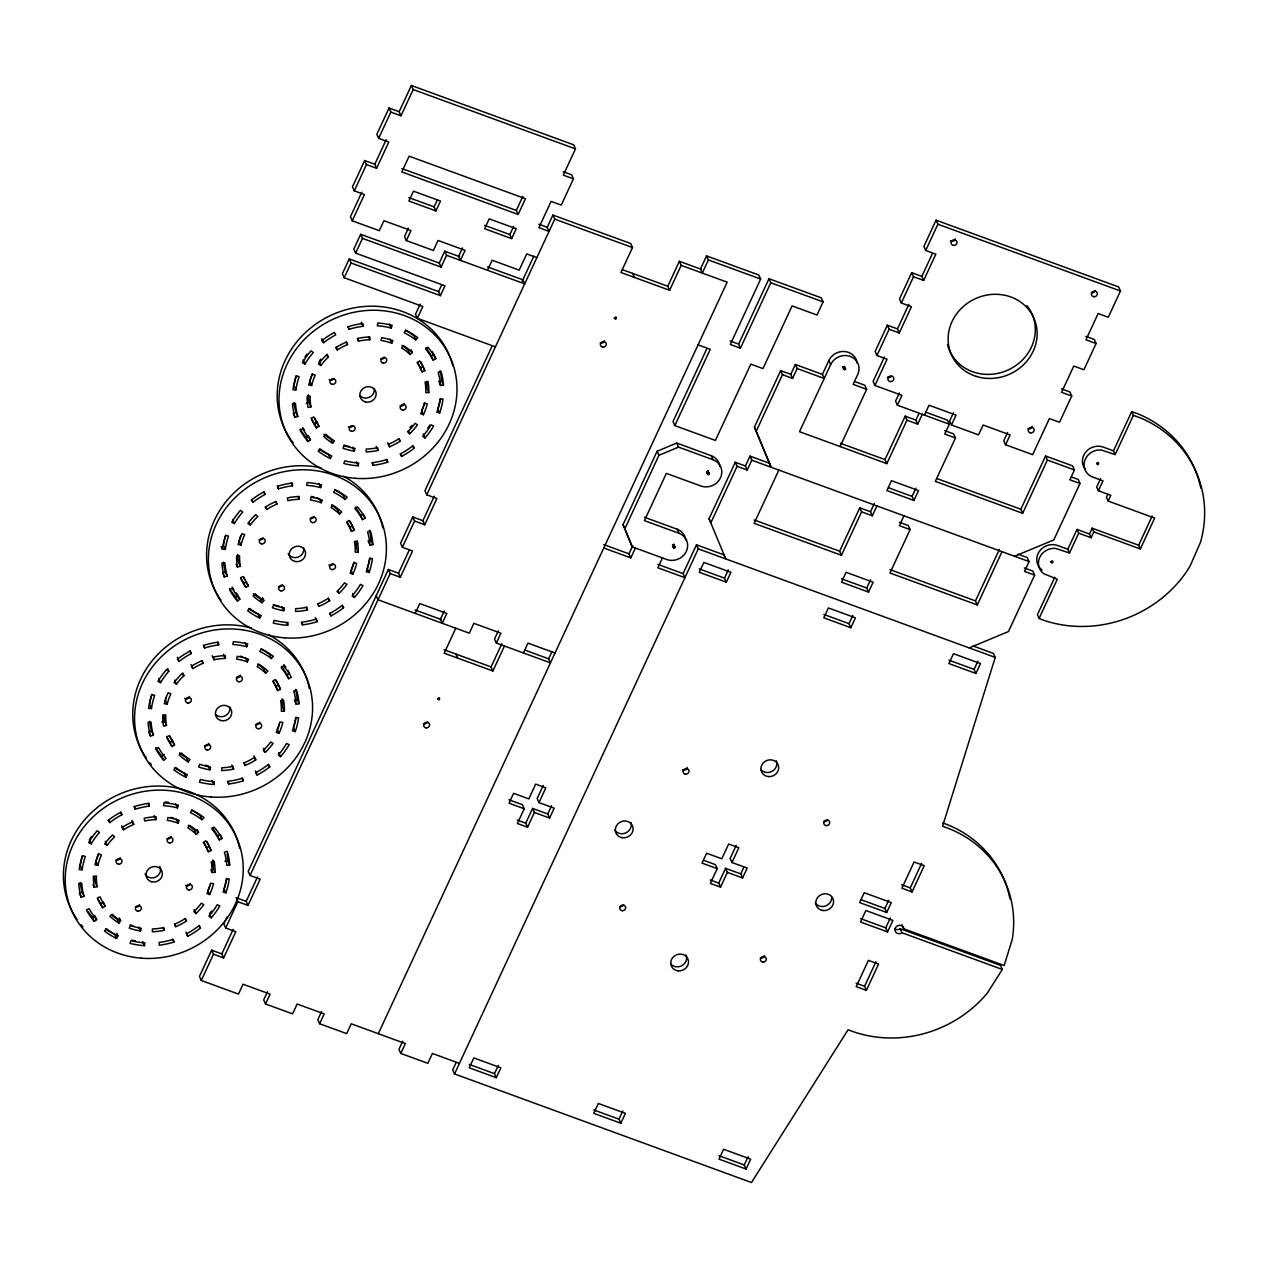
<?xml version="1.0" encoding="UTF-8"?>
<svg xmlns="http://www.w3.org/2000/svg" width="1268" height="1268" viewBox="0 0 1268 1268"><rect width="100%" height="100%" fill="white"/><g stroke="black" fill="none" stroke-linecap="round" stroke-linejoin="round"><path stroke-width="1.5" d="M155.996 819.604L156.091 816.798A61.625 56.648 -24.2 0 0 144.187 818.256L144.679 820.998A58.629 53.89 -24.2 0 1 155.996 819.604L154.173 815.546M225.339 658.393L225.435 655.588A61.625 56.648 -24.2 0 0 213.531 657.062L214.023 659.788A58.629 53.89 -24.2 0 1 225.339 658.393L223.517 654.336M299.185 499.259L299.264 496.47A61.625 56.648 -24.2 0 0 287.376 497.928L287.868 500.67A58.629 53.89 -24.2 0 1 299.185 499.259L297.964 496.565M369.781 339.745L369.86 336.939A61.625 56.648 -24.2 0 0 357.972 338.397L358.464 341.14A58.629 53.89 -24.2 0 1 369.781 339.745L368.56 337.034M675.083 546.873C668.648 541.832 677.381 554.385 673.863 544.178M709.208 473.36C702.773 468.32 711.506 480.873 707.988 470.666M144.504 945.659L144.885 942.869A73.655 67.695 -24.2 0 1 131 940.666L130.049 943.376A76.666 70.469 -24.2 0 0 144.504 945.659L142.682 941.601M213.848 784.464L214.229 781.659A73.655 67.695 -24.2 0 1 200.344 779.471L199.409 782.182A76.666 70.469 -24.2 0 0 213.848 784.464L212.025 780.406M287.693 625.33L288.074 622.525A73.655 67.695 -24.2 0 1 274.189 620.337L273.238 623.048A76.666 70.469 -24.2 0 0 287.693 625.33L286.473 622.62M358.289 465.8L358.67 463.01A73.655 67.695 -24.2 0 1 344.785 460.807L343.834 463.517A76.666 70.469 -24.2 0 0 358.289 465.8L356.451 461.742M140.542 931.013L141.208 928.255A58.629 53.89 -24.2 0 1 130.461 925.466L129.241 928.097A61.625 56.648 -24.2 0 0 140.542 931.013L138.703 926.956M209.886 769.819L210.551 767.045A58.629 53.89 -24.2 0 1 199.805 764.271L198.585 766.902A61.625 56.648 -24.2 0 0 209.886 769.819L208.063 765.761A61.625 56.648 -24.2 0 1 205.162 765.222M283.715 610.685L284.381 607.927A58.629 53.89 -24.2 0 1 273.634 605.137L272.414 607.768A61.625 56.648 -24.2 0 0 283.715 610.685L281.892 606.627M354.311 451.154L354.977 448.396A58.629 53.89 -24.2 0 1 344.23 445.607L343.01 448.238A61.625 56.648 -24.2 0 0 354.311 451.154L352.488 447.097M973 645.935L993.415 653.4L995.237 657.442L942.552 826.276A116.545 107.13 -24.2 0 1 1012.26 939.35L1004.161 965.503L903.799 928.81A4.517 4.153 -24.2 0 0 898.172 925.529A4.517 4.153 -24.2 0 0 895.366 931.552A4.517 4.153 -24.2 0 0 901.976 932.757L1002.322 969.449L987.328 993.082A116.545 107.13 -24.2 0 1 848.086 1029.743L751.48 1182.521L454.53 1073.933L452.708 1069.891L456.036 1062.727M177.441 807.89L178.392 805.18A76.666 70.469 -24.2 0 0 163.937 802.898L163.556 805.687A73.655 67.695 -24.2 0 1 177.441 807.89L175.618 803.833M246.784 646.696L247.736 643.986A76.666 70.469 -24.2 0 0 233.296 641.687L232.9 644.493A73.655 67.695 -24.2 0 1 246.784 646.696L244.962 642.622M320.63 487.562L321.581 484.851A76.666 70.469 -24.2 0 0 307.125 482.553L306.745 485.359A73.655 67.695 -24.2 0 1 320.63 487.562L318.807 483.504M391.226 328.032L392.177 325.321A76.666 70.469 -24.2 0 0 377.721 323.023L377.341 325.828A73.655 67.695 -24.2 0 1 391.226 328.032L389.403 323.974M399.166 111.727L411.355 85.479L413.178 89.537L400.989 115.784L399.166 111.727L389.038 108.018L376.85 134.281L378.656 138.323L388.8 142.032L376.612 168.295L374.805 164.238L364.661 160.529L352.472 186.792L354.295 190.834L364.423 194.543L352.25 220.806L379.291 230.697L383.935 220.68L410.99 230.57L406.346 240.587L433.387 250.478L438.031 240.46L465.087 250.351L460.442 260.368L458.62 256.31L462.487 247.973M354.295 190.834L366.468 164.586L364.661 160.529M378.656 138.323L390.845 112.075L389.038 108.018M361.792 192.245L350.428 216.749L352.25 220.806M374.805 164.238L386.169 139.734M439.267 263.062L444.751 251.238L446.574 255.296L441.09 267.104L439.267 263.062L360.667 234.311L353.804 249.083L355.626 253.124L444.973 285.807L440.408 295.65L438.585 291.592L349.239 258.926L342.376 273.698L344.199 277.74L422.815 306.491L417.331 318.3L495.408 346.861M344.199 277.74L351.062 262.983L349.239 258.926M355.626 253.124L362.474 238.368L360.667 234.311M408.391 228.192L404.524 236.53L406.346 240.587M435.938 210.9L408.882 201.01L413.463 191.167L440.503 201.057L435.938 210.9L434.116 206.858L437.159 200.296M391.764 343.216L392.985 340.601A61.625 56.648 -24.2 0 0 381.684 337.668L381.018 340.442A58.629 53.89 -24.2 0 1 391.764 343.216L389.942 339.158M247.339 661.88L248.56 659.249A61.625 56.648 -24.2 0 0 237.259 656.333L236.593 659.106A58.629 53.89 -24.2 0 1 247.339 661.88L245.517 657.823M321.169 502.746L322.389 500.131A61.625 56.648 -24.2 0 0 311.088 497.199L310.422 499.972A58.629 53.89 -24.2 0 1 321.169 502.746L319.346 498.689A58.629 53.89 -24.2 0 0 316.731 497.801M177.995 823.09L179.216 820.459A61.625 56.648 -24.2 0 0 167.915 817.543L167.249 820.301A58.629 53.89 -24.2 0 1 177.995 823.09L176.173 819.017M420.199 304.13L415.508 314.258L417.331 318.3M438.585 291.592L441.629 285.031M487.483 270.258L492.142 260.241L519.183 270.132L526.727 253.885L536.871 257.594M518.136 214.466L401.813 171.941L409.136 156.186L525.443 198.711L518.136 214.466L516.314 210.425L522.812 196.413M511.67 238.606L484.63 228.716L489.194 218.857L516.25 228.747L511.67 238.606L509.863 234.548L513.667 226.338M411.355 85.479L573.659 144.821L575.482 148.879L563.293 175.127L573.437 178.836L561.249 205.099L551.104 201.39L538.916 227.638L549.06 231.347L547.237 227.289L538.789 224.198M227.083 916.923L223.834 923.912L225.656 927.97L235.8 931.679L223.612 957.926L221.789 953.885L211.645 950.176L199.456 976.423L201.279 980.481L238.479 994.08L243.044 984.237L270.1 994.128L265.519 1003.971L292.575 1013.861L297.14 1004.018L324.196 1013.909L319.615 1023.751L346.671 1033.642L351.236 1023.799L405.348 1043.58L400.767 1053.423L427.823 1063.313L432.388 1053.47L459.444 1063.361M492.253 345.736L424.939 490.732L426.761 494.789L436.905 498.498L424.717 524.746L422.894 520.688L412.75 516.979L400.561 543.243L402.384 547.285L412.528 550.994L400.339 577.257L398.517 573.199L388.373 569.49L248.211 871.417L250.034 875.459L260.178 879.168L247.989 905.431L237.845 901.722L236.625 899.012M522.162 281.306L533.796 256.231M547.094 227.59L552.911 215.069L630.687 243.504L632.494 247.561L620.924 272.493L669.615 290.293L681.185 265.361L679.363 261.303L667.792 286.251L669.615 290.293M201.279 980.481L213.468 954.218L211.645 950.176M225.656 927.97L237.845 901.722M250.034 875.459L390.195 573.548L388.373 569.49M402.384 547.285L414.573 521.037L412.75 516.979M426.761 494.789L554.734 219.126L552.911 215.069M221.789 953.885L233.169 929.381M247.989 905.431L246.166 901.374L257.547 876.87M398.517 573.199L409.089 550.455M422.894 520.688L434.274 496.184M415.207 613.395L419.771 603.552L446.827 613.443L442.247 623.285L440.424 619.244L444.244 611.033M267.516 991.719L263.696 999.913L265.519 1003.971M455.783 628.231L444.196 653.178L492.887 670.978L504.458 646.03M321.612 1011.499L317.808 1019.694L319.615 1023.751M498.34 630.814L494.536 639.024L496.343 643.066L550.455 662.847L548.632 658.805L524.714 650.056M496.343 643.066L500.923 633.223L473.867 623.333L469.303 633.176L378.007 599.796L376.184 595.754M492.887 670.978L491.065 666.92L501.811 643.764M706.561 255.898L700.475 269.022L702.282 273.08L708.384 259.94L706.561 255.898L758.835 275.013L760.657 279.055L730.305 344.452L740.449 348.161L770.801 282.764L768.979 278.722L738.626 344.103L740.449 348.161M523.399 652.957L527.964 643.114L555.019 653.004M548.695 658.647L552.024 651.483M378.292 1033.689L727.166 282.178L681.185 265.361M644.429 517.249L677.096 529.2L678.919 533.242A15.026 13.821 -24.2 0 1 686.353 551.311A15.026 13.821 -24.2 0 1 666.73 559.489L632.241 546.888L623.032 524.683L657.109 451.249L676.732 443.071L711.221 455.688A15.026 13.821 -24.2 0 1 719.891 466.529M706.783 348.795L673.007 421.547L674.83 425.604L715.406 440.44L750.814 364.138L762.987 368.592L792.088 305.905L816.972 315.003L823.075 301.879L821.252 297.837L768.979 278.722M632.241 546.888L624.855 528.74L658.932 455.307L678.554 447.129L713.044 459.729A15.026 13.821 -24.2 0 1 720.478 477.798A15.026 13.821 -24.2 0 1 700.855 485.993L666.366 473.376L644.429 520.625L678.919 533.242M674.83 425.604L710.254 349.302L698.082 344.848M402.764 1041.171L398.944 1049.365L400.767 1053.423M635.395 548.045L630.814 557.888L628.991 553.831L632.811 545.62M508.896 799.759L522.4 804.704L524.223 808.746L517.376 823.503L527.551 827.227L534.399 812.471L532.576 808.413L525.729 823.17L527.551 827.227M543.243 785.431L537.156 798.555L538.979 802.596L554.179 808.16L549.599 818.034L534.399 812.471M538.979 802.596L545.826 787.84L535.667 784.131L528.804 798.888L513.603 793.324L509.023 803.199L524.223 808.746M662.435 557.936L657.87 567.779L684.91 577.669L683.103 573.611L657.854 564.387M549.599 818.034L547.776 813.977L551.596 805.751M683.151 573.485L696.465 544.812L724.313 554.988M723.933 554.861L725.756 558.903L709.066 518.707L735.266 462.281L745.41 465.99L747.232 470.032L751.813 460.189L749.99 456.131L745.41 465.99M754.444 427.078L771.118 467.274L754.444 427.078L780.644 370.636L790.788 374.345L792.595 378.403L797.176 368.56L795.353 364.502L790.788 374.345M454.53 1073.933L698.288 548.87L696.465 544.812M735.266 462.281L737.088 466.323L710.888 522.765L709.066 518.707M756.267 431.12L782.467 374.694L780.644 370.636M496.295 1077.689L469.239 1067.799L473.82 1057.924L500.876 1067.83L496.295 1077.689L494.472 1073.647L498.292 1065.421M726.326 582.186L699.286 572.296L703.867 562.421L730.907 572.312L726.326 582.186L724.504 578.129L728.323 569.903M822.266 374.678L828.828 360.54A15.026 13.821 -24.2 0 1 844.742 351.537A15.026 13.821 -24.2 0 1 857.12 363.203M778.853 470.079L754.127 523.335L841.461 555.273L861.606 511.86L859.783 507.802L839.638 551.215L841.461 555.273M840.082 446.542L866.646 389.308L853.126 384.363L857.707 374.504A15.026 13.821 -24.2 0 0 850.273 356.419A15.026 13.821 -24.2 0 0 830.651 364.613L799.506 431.706L886.823 463.628L906.969 420.215L905.162 416.173L885.001 459.587L886.823 463.628M1007.569 432.499L1003.765 440.709L1005.587 444.767L1032.643 454.657L1049.397 418.551L1059.541 422.26L1071.729 396.012L1061.585 392.303L1073.774 366.04L1083.918 369.749L1096.107 343.501L1085.963 339.792L1098.151 313.545L1108.295 317.254L1120.484 290.99L1118.661 286.948L936.069 220.172L923.881 246.436L925.703 250.478L935.847 254.186L923.659 280.45L921.836 276.392L911.692 272.683L899.503 298.947L901.326 302.989L911.47 306.697L899.281 332.961L897.459 328.903L887.331 325.194L875.142 351.442L876.949 355.5L887.093 359.209L874.904 385.456L901.96 395.347L897.395 405.205L949.32 424.194L944.755 434.036L955.486 437.951L935.324 481.364L1022.658 513.302L1047.384 460.046L1045.561 455.989L1020.835 509.245L1022.658 513.302M876.949 355.5L889.137 329.252L887.331 325.194M901.326 302.989L913.515 276.741L911.692 272.683M925.703 250.478L937.892 224.23L936.069 220.172M884.462 356.91L873.097 381.414L874.904 385.456M897.459 328.903L908.839 304.399M921.836 276.392L932.408 253.648M899.377 392.937L895.573 401.148L897.395 405.205M876.917 505.932L872.336 515.775L870.514 511.733L874.334 503.523M922.28 414.303L917.699 424.146L915.892 420.088L918.935 413.526M924.435 415.096L929.016 405.237L956.056 415.127L951.491 424.986L978.531 434.876L983.112 425.034L1010.152 434.924L1005.587 444.767M703.581 860.29L715.39 864.617L717.212 868.659L710.365 883.416L720.541 887.14L727.388 872.384L725.565 868.326L718.718 883.083L720.541 887.14M736.232 845.344L730.146 858.452L731.969 862.509L747.185 868.073L742.588 877.947L727.388 872.384M731.969 862.509L738.816 847.753L728.656 844.044L721.793 858.785L706.609 853.237L702.028 863.112L717.212 868.659M620.813 1123.226L593.757 1113.336L598.337 1103.461L625.393 1113.352L620.813 1123.226L618.99 1119.168L622.81 1110.942M850.844 627.708L823.804 617.817L828.384 607.943L855.425 617.833L850.844 627.708L849.021 623.666L852.841 615.44M868.564 592.077L841.508 582.186L846.089 572.312L873.145 582.202L868.564 592.077L866.741 588.035L870.561 579.809M913.927 500.448L886.871 490.558L891.452 480.683L918.507 490.573L913.927 500.448L912.104 496.39L915.924 488.164M903.957 515.822L899.392 525.665L910.123 529.596L889.962 573.009L977.295 604.931L1002.005 551.675M953.473 412.718L949.669 420.928L951.491 424.986M742.588 877.947L740.781 873.89L743.825 867.312M977.295 604.931L975.472 600.889L999.374 549.409M975.932 673.451L948.892 663.56L953.473 653.686L980.513 663.576L975.932 673.451L974.109 669.393L977.929 661.167M746.075 1169.033L719.019 1159.142L723.6 1149.268L750.656 1159.158L746.075 1169.033L744.253 1164.975L748.072 1156.749M1018.22 554.227L1027.238 557.524L1029.061 561.566L1024.496 571.408L1034.64 575.133L1008.44 631.559L969.196 647.916M1045.561 455.989L1072.601 465.879L1074.424 469.937L1069.859 479.779L1080.003 483.488L1053.803 539.93L1014.558 556.287M886.697 912.485L859.656 902.594L864.237 892.72L891.293 902.61L886.697 912.485L884.89 908.443L888.71 900.217M887.552 931.885L860.528 922.01L865.87 910.519L892.878 920.41L887.552 931.885L885.73 927.843L890.295 918M866.377 990.34L856.217 986.615L868.406 960.367L878.565 964.092L866.377 990.34L864.57 986.282L875.934 961.778M912.057 891.943L901.897 888.218L914.085 861.971L924.245 865.679L912.057 891.943L910.25 887.885L921.614 863.381M1054.802 577.257L1037.414 614.711L1039.094 618.451L1043.342 620.147A118.938 109.317 -24.2 0 0 1186.262 572.122L1190.161 565.893L1200.527 542.213A118.954 109.333 -24.2 0 0 1139.583 417.584L1133.37 415.381L1131.69 411.64L1113.494 450.822L1115.174 454.578L1133.37 415.381M1077.007 529.438L1078.688 533.178L1069.495 552.975L1067.814 549.218L1077.007 529.438L1089.45 533.986L1091.13 537.727L1093.809 531.942L1092.128 528.201L1089.45 533.986M1100.529 478.733L1096.693 487.007L1098.373 490.748L1110.816 495.297L1108.137 501.066L1154.657 518.089L1140.328 548.965L1093.809 531.942M1039.094 618.451L1057.306 579.222L1043.833 573.77A15.026 13.821 -24.2 0 1 1039.697 557.429A15.026 13.821 -24.2 0 1 1055.61 548.41L1069.495 552.975M1098.373 490.748L1102.986 480.826L1092.81 477.101A15.026 13.821 -24.2 0 1 1084.695 460.775A15.026 13.821 -24.2 0 1 1101.29 450.013L1115.174 454.578M1107.804 494.441L1106.457 497.325L1108.137 501.066M1140.328 548.965L1138.648 545.224L1152.184 516.06M330.314 458.572L331.788 456.052A73.655 67.695 -24.2 0 1 320.186 448.935L318.236 451.154A76.666 70.469 -24.2 0 0 330.314 458.572L328.491 454.515A76.666 70.469 -24.2 0 1 319.267 449.173M259.718 618.102L261.192 615.582A73.655 67.695 -24.2 0 1 249.59 608.466L247.64 610.685A76.666 70.469 -24.2 0 0 259.718 618.102L257.895 614.029A76.666 70.469 -24.2 0 1 248.671 608.703M185.873 777.236L187.363 774.716A73.655 67.695 -24.2 0 1 175.761 767.6L173.811 769.819A76.666 70.469 -24.2 0 0 185.873 777.236L184.05 773.163A76.666 70.469 -24.2 0 1 174.841 767.822M118.003 935.911A73.655 67.695 -24.2 0 1 106.417 928.794L104.467 931.029A76.666 70.469 -24.2 0 0 116.529 938.431L118.003 935.911L116.799 933.2M845.582 369.162L844.853 367.387L843.553 368.972L845.582 369.162L844.377 366.452M332.676 443.245L334.403 440.868A58.629 53.89 -24.2 0 1 325.86 434.338L323.705 436.382A61.625 56.648 -24.2 0 0 332.676 443.245L330.853 439.188A61.625 56.648 -24.2 0 1 323.974 434.195M263.807 600.398A58.629 53.89 -24.2 0 1 255.264 593.868L253.109 595.912A61.625 56.648 -24.2 0 0 262.08 602.775L263.807 600.398L262.587 597.688M188.25 761.909L189.962 759.532A58.629 53.89 -24.2 0 1 181.435 753.002L179.263 755.046A61.625 56.648 -24.2 0 0 188.25 761.909L186.428 757.852A61.625 56.648 -24.2 0 1 179.533 752.859M120.618 920.726A58.629 53.89 -24.2 0 1 112.075 914.196L109.92 916.241A61.625 56.648 -24.2 0 0 118.907 923.104L120.618 920.726L119.414 918.016M415.809 339.903L417.758 337.668A76.666 70.469 -24.2 0 0 405.697 330.266L404.207 332.787A73.655 67.695 -24.2 0 1 415.809 339.903L413.986 335.83A73.655 67.695 -24.2 0 0 405.443 330.282M345.213 499.434L347.163 497.199A76.666 70.469 -24.2 0 0 335.101 489.797L333.611 492.301A73.655 67.695 -24.2 0 1 345.213 499.434L343.39 495.36A73.655 67.695 -24.2 0 0 334.847 489.813M271.384 658.552L273.333 656.333A76.666 70.469 -24.2 0 0 261.256 648.931L259.781 651.435A73.655 67.695 -24.2 0 1 271.384 658.552L269.561 654.494A73.655 67.695 -24.2 0 0 261.002 648.947M202.04 819.762L203.989 817.543A76.666 70.469 -24.2 0 0 191.912 810.125L190.438 812.645A73.655 67.695 -24.2 0 1 202.04 819.762L200.217 815.704A73.655 67.695 -24.2 0 0 191.658 810.141M412.306 352.456A61.625 56.648 -24.2 0 0 403.319 345.593L401.607 347.971A58.629 53.89 -24.2 0 1 410.15 354.501L412.306 352.456L411.086 349.746M339.555 514.031L341.71 511.987A61.625 56.648 -24.2 0 0 332.723 505.108L331.011 507.501A58.629 53.89 -24.2 0 1 339.555 514.031L337.716 509.974A58.629 53.89 -24.2 0 0 331.455 504.902M265.709 673.165L267.881 671.121A61.625 56.648 -24.2 0 0 258.894 664.242L257.166 666.635A58.629 53.89 -24.2 0 1 265.709 673.165L263.887 669.092A58.629 53.89 -24.2 0 0 257.61 664.036M198.521 832.315A61.625 56.648 -24.2 0 0 189.55 825.452L187.822 827.83A58.629 53.89 -24.2 0 1 196.366 834.36L198.521 832.315L197.317 829.605M309.202 437.016L310.422 439.727L308.076 441.565L306.254 437.508L308.599 435.653M238.606 596.546L239.826 599.257L237.481 601.095L235.658 597.038L238.004 595.183A73.655 67.695 -24.2 0 1 235.896 592.6M163.651 760.229A76.666 70.469 -24.2 0 1 155.79 748.833L158.452 747.423A73.655 67.695 -24.2 0 0 165.997 758.375L163.651 760.229L161.813 756.172L164.174 754.317M94.292 921.424L92.469 917.366L94.831 915.528L96.653 919.585L94.292 921.424A76.666 70.469 -24.2 0 1 86.446 910.028L89.093 908.633A73.655 67.695 -24.2 0 0 96.653 919.585M317.111 422.212L318.934 426.27L316.414 427.902L314.591 423.845L317.111 422.212A58.629 53.89 -24.2 0 1 314.337 417.695M247.117 583.09L248.338 585.8L245.818 587.433L243.995 583.375L246.515 581.743M172.686 740.861L174.508 744.934L171.988 746.567L170.166 742.493L172.686 740.861A58.629 53.89 -24.2 0 1 169.912 736.359M102.645 907.761L100.822 903.704L103.326 902.071L105.165 906.129L102.645 907.761A61.625 56.648 -24.2 0 1 97.351 897.998L100.124 896.841A58.629 53.89 -24.2 0 0 105.165 906.129M425.858 347.638A73.655 67.695 -24.2 0 1 431.294 356.007L433.957 354.596A76.666 70.469 -24.2 0 0 432.229 351.601M435.78 358.67A76.666 70.469 -24.2 0 0 427.918 347.258L425.572 349.112A73.655 67.695 -24.2 0 1 433.117 360.064L435.78 358.67L433.957 354.596M355.262 507.168A73.655 67.695 -24.2 0 1 360.698 515.537L363.361 514.126L365.184 518.2L362.521 519.595A73.655 67.695 -24.2 0 0 354.977 508.642L357.322 506.788A76.666 70.469 -24.2 0 1 365.184 518.2M281.433 666.302A73.655 67.695 -24.2 0 1 286.869 674.671L289.532 673.26A76.666 70.469 -24.2 0 0 287.804 670.265M288.692 678.729L291.355 677.334A76.666 70.469 -24.2 0 0 283.493 665.922L281.147 667.776A73.655 67.695 -24.2 0 1 288.692 678.729L286.869 674.671M212.073 827.497A73.655 67.695 -24.2 0 1 217.525 835.866L220.188 834.471L222.011 838.528L219.348 839.923A73.655 67.695 -24.2 0 0 211.804 828.971L214.149 827.132A76.666 70.469 -24.2 0 1 222.011 838.528M418.012 363.013A58.629 53.89 -24.2 0 1 420.279 367.799L423.052 366.642L424.875 370.7L422.101 371.857A58.629 53.89 -24.2 0 0 417.061 362.569L419.581 360.936A61.625 56.648 -24.2 0 1 424.875 370.7M347.416 522.543A58.629 53.89 -24.2 0 1 349.683 527.314L352.456 526.157L354.279 530.23L351.505 531.387A58.629 53.89 -24.2 0 0 346.465 522.099L348.985 520.466A61.625 56.648 -24.2 0 1 354.279 530.23M273.571 681.677A58.629 53.89 -24.2 0 1 275.853 686.448L278.627 685.291L280.45 689.364L277.676 690.521A58.629 53.89 -24.2 0 0 272.636 681.233L275.156 679.585A61.625 56.648 -24.2 0 1 280.45 689.364M204.227 842.871A58.629 53.89 -24.2 0 1 206.494 847.658L209.268 846.501L211.106 850.559L208.332 851.716A58.629 53.89 -24.2 0 0 203.292 842.428L205.812 840.795A61.625 56.648 -24.2 0 1 211.106 850.559M293.146 413.336L295.999 412.433L297.822 416.49L294.969 417.394L293.748 414.684M227.226 576.021L225.403 571.963L222.55 572.851L224.373 576.924L227.226 576.021A73.655 67.695 -24.2 0 1 224.88 562.897L221.916 563.261A76.666 70.469 -24.2 0 0 224.373 576.924M153.396 735.155L151.574 731.081L148.705 731.985L150.527 736.058L153.396 735.155A73.655 67.695 -24.2 0 1 151.05 722.031L148.087 722.395A76.666 70.469 -24.2 0 0 150.527 736.058M84.053 896.349L82.23 892.292L79.361 893.195L81.184 897.253L84.053 896.349A73.655 67.695 -24.2 0 1 81.707 883.225L78.743 883.59A76.666 70.469 -24.2 0 0 81.184 897.253M306.19 403.398L309.107 402.764L310.945 406.822L308.013 407.456A61.625 56.648 -24.2 0 1 307.205 396.282L310.169 396.187A58.629 53.89 -24.2 0 0 310.945 406.822M237.417 566.986L240.349 566.352A58.629 53.89 -24.2 0 1 239.573 555.717L236.609 555.812A61.625 56.648 -24.2 0 0 237.417 566.986L236.197 564.276M161.765 722.063L164.681 721.429L166.504 725.486L163.588 726.12A61.625 56.648 -24.2 0 1 162.78 714.946L165.743 714.851A58.629 53.89 -24.2 0 0 166.504 725.486M94.244 887.315L97.16 886.681A58.629 53.89 -24.2 0 1 96.4 876.045L93.436 876.14A61.625 56.648 -24.2 0 0 94.244 887.315L93.024 884.62M438.696 381.399L441.66 381.034L443.483 385.107L440.519 385.472L439.299 382.762M372.887 544.638L371.064 540.564L368.1 540.929L369.923 545.002L372.887 544.638A76.666 70.469 -24.2 0 0 370.446 530.975L367.577 531.878A73.655 67.695 -24.2 0 1 369.923 545.002M294.271 700.063L297.219 699.698L299.058 703.756L296.094 704.12L294.873 701.426M224.927 861.273L227.875 860.909L229.698 864.966L226.75 865.331A73.655 67.695 -24.2 0 0 224.388 852.207L227.257 851.303A76.666 70.469 -24.2 0 1 229.698 864.966M428.79 392.557L425.826 392.636A58.629 53.89 -24.2 0 0 425.065 382.017L427.982 381.367A61.625 56.648 -24.2 0 1 428.79 392.557L426.967 388.483A61.625 56.648 -24.2 0 0 426.856 382.873M358.194 552.087L355.23 552.166A58.629 53.89 -24.2 0 0 354.469 541.547L357.386 540.897A61.625 56.648 -24.2 0 1 358.194 552.087L356.371 548.014A61.625 56.648 -24.2 0 0 356.26 542.403M284.365 711.221L281.401 711.3A58.629 53.89 -24.2 0 0 280.624 700.665L283.557 700.031A61.625 56.648 -24.2 0 1 284.365 711.221L282.542 707.148A61.625 56.648 -24.2 0 0 282.146 698.731M212.057 872.511L215.021 872.416A61.625 56.648 -24.2 0 0 214.213 861.241L211.281 861.875A58.629 53.89 -24.2 0 1 212.057 872.511L210.837 869.8M295.919 389.894L292.971 389.72A76.666 70.469 -24.2 0 1 296.316 375.883L299.121 376.612A73.655 67.695 -24.2 0 0 295.919 389.894L294.097 385.837A73.655 67.695 -24.2 0 1 296.236 375.819M222.376 549.25L225.324 549.424A73.655 67.695 -24.2 0 1 228.525 536.126L225.72 535.413A76.666 70.469 -24.2 0 0 222.376 549.25L221.155 546.54M151.478 708.558L148.546 708.368A76.666 70.469 -24.2 0 1 151.875 694.531L154.696 695.26A73.655 67.695 -24.2 0 0 151.478 708.558L149.656 704.501A73.655 67.695 -24.2 0 1 151.811 694.484M82.135 869.769L79.202 869.579A76.666 70.469 -24.2 0 1 82.531 855.741L85.352 856.471A73.655 67.695 -24.2 0 0 82.135 869.769L80.312 865.695A73.655 67.695 -24.2 0 1 82.468 855.678M311.627 385.488L308.742 385.028A61.625 56.648 -24.2 0 1 312.546 374.139L315.257 375.122A58.629 53.89 -24.2 0 0 311.627 385.488L309.804 381.43A58.629 53.89 -24.2 0 1 312.324 373.6M241.031 545.018L238.146 544.558A61.625 56.648 -24.2 0 1 241.95 533.669L244.661 534.652A58.629 53.89 -24.2 0 0 241.031 545.018L239.208 540.961A58.629 53.89 -24.2 0 1 240.762 535.714M167.202 704.152L164.317 703.692A61.625 56.648 -24.2 0 1 168.121 692.803L170.831 693.786A58.629 53.89 -24.2 0 0 167.202 704.152L165.379 700.079A58.629 53.89 -24.2 0 1 166.076 697.448M97.858 865.347L94.957 864.887A61.625 56.648 -24.2 0 1 98.777 853.998L101.472 854.997A58.629 53.89 -24.2 0 0 97.858 865.347L96.035 861.289A58.629 53.89 -24.2 0 1 98.555 853.459M439.695 412.956L436.874 412.227A73.655 67.695 -24.2 0 0 440.091 398.929L443.023 399.119A76.666 70.469 -24.2 0 1 439.695 412.956L437.872 408.898A76.666 70.469 -24.2 0 0 440.63 398.548M369.099 572.486L366.278 571.757A73.655 67.695 -24.2 0 0 369.495 558.459L372.427 558.649A76.666 70.469 -24.2 0 1 369.099 572.486L367.276 568.429A76.666 70.469 -24.2 0 0 370.034 558.079M295.254 731.62L292.448 730.891A73.655 67.695 -24.2 0 0 295.65 717.593L298.598 717.783A76.666 70.469 -24.2 0 1 295.254 731.62L293.431 727.547A76.666 70.469 -24.2 0 0 296.205 717.212M225.91 892.815L223.105 892.086A73.655 67.695 -24.2 0 0 226.306 878.803L229.254 878.978A76.666 70.469 -24.2 0 1 225.91 892.815L224.087 888.757A76.666 70.469 -24.2 0 0 226.861 878.423M1131.69 411.64L1137.903 413.828A118.954 109.333 -24.2 0 1 1200.796 488.069M937.892 224.23L1120.484 290.99M413.178 89.537L575.482 148.879M1085.836 336.353L1094.284 339.444L1096.107 343.501M913.515 276.741L923.659 280.45M563.166 171.703L571.614 174.794L573.437 178.836M390.845 112.075L400.989 115.784M1061.459 388.864L1069.907 391.955L1071.729 396.012M708.384 259.94L760.657 279.055M770.801 282.764L823.075 301.879M889.137 329.252L899.281 332.961M679.363 261.303L701.442 269.371M554.734 219.126L632.494 247.561M401.845 168.565L516.314 210.425M366.468 164.586L376.612 168.295M622.477 269.688L667.792 286.251M1113.494 450.822L1103.319 447.113A15.026 13.821 -24.2 0 0 1085.741 452.058A15.026 13.821 -24.2 0 0 1085.186 469.128M408.867 197.618L434.116 206.858M484.614 225.324L509.863 234.548M854.68 381.541L864.824 385.25L866.646 389.308M795.353 364.502L822.409 374.393L824.216 378.45L797.176 368.56M925.862 412.227L947.497 420.136L949.32 424.194M730.162 341.013L738.626 344.103M1047.384 460.046L1074.424 469.937M905.162 416.173L915.892 420.088M944.723 430.644L953.663 433.91L955.486 437.951M1071.412 476.958L1078.18 479.431L1080.003 483.488M444.751 251.238L459.634 256.675M487.514 266.882L522.844 279.8L524.651 283.842L446.574 255.296M782.467 374.694L792.595 378.403M906.969 420.215L917.699 424.146M362.474 238.368L441.09 267.104M1092.128 528.201L1138.648 545.224M351.062 262.983L440.408 295.65M840.415 443.277L885.001 459.587M937.226 478.67L1020.835 509.245M1078.688 533.178L1091.13 537.727M1067.814 549.218L1057.639 545.509A15.026 13.821 -24.2 0 0 1038.936 552.024A15.026 13.821 -24.2 0 0 1042.153 570.029M888.662 487.815L912.104 496.39M749.99 456.131L769.819 463.391M751.813 460.189L1029.061 561.566M859.783 507.802L870.514 511.733M899.361 522.273L908.3 525.538L910.123 529.596M1024.354 567.985L1032.818 571.076L1034.64 575.133M737.088 466.323L747.232 470.032M861.606 511.86L872.336 515.775M754.175 519.959L839.638 551.215M890.009 569.633L975.472 600.889M423.449 414.699L420.754 413.701A58.629 53.89 -24.2 0 0 424.368 403.351L427.253 403.81A61.625 56.648 -24.2 0 1 423.449 414.699L421.626 410.626A61.625 56.648 -24.2 0 0 424.685 402.511M841.492 578.794L866.741 588.035M698.288 548.87L995.237 657.442M699.27 568.904L724.504 578.129M823.772 614.425L849.021 623.666M948.876 660.168L974.109 669.393M603.758 544.606L628.991 553.831M603.774 547.998L630.814 557.888M414.573 521.037L424.717 524.746M390.195 573.548L400.339 577.257M352.853 574.214L350.158 573.231A58.629 53.89 -24.2 0 0 353.772 562.881L356.673 563.325A61.625 56.648 -24.2 0 1 352.853 574.214L351.03 570.156A61.625 56.648 -24.2 0 0 354.089 562.041M415.064 609.971L440.995 619.45M444.069 649.739L491.065 666.92M901.77 884.795L910.25 887.885M861.099 899.741L884.89 908.443M894.732 928.873A4.517 4.153 -24.2 0 0 900.153 928.699L1000.5 965.392L1002.322 969.449M725.565 868.326L740.781 873.89M860.512 918.618L885.73 927.843M532.576 808.413L547.776 813.977M710.239 879.992L718.718 883.083M517.249 820.079L525.729 823.17M279.023 733.348L276.313 732.365A58.629 53.89 -24.2 0 0 279.943 721.999L282.827 722.459A61.625 56.648 -24.2 0 1 279.023 733.348L277.201 729.29A61.625 56.648 -24.2 0 0 279.372 723.917M856.09 983.191L864.57 986.282M236.022 897.665L246.166 901.374M209.68 894.558L206.969 893.56A58.629 53.89 -24.2 0 0 210.599 883.21L213.484 883.669A61.625 56.648 -24.2 0 1 209.68 894.558L207.857 890.501A61.625 56.648 -24.2 0 0 210.028 885.127M213.468 954.218L223.612 957.926M469.223 1064.407L494.472 1073.647M593.741 1109.944L618.99 1119.168M719.004 1155.75L744.253 1164.975M304.97 363.995L302.402 362.759A76.666 70.469 -24.2 0 1 311.025 350.84L313.259 352.552A73.655 67.695 -24.2 0 0 304.97 363.995L303.147 359.938M234.374 523.525L231.806 522.289A76.666 70.469 -24.2 0 1 240.429 510.37L242.663 512.082A73.655 67.695 -24.2 0 0 234.374 523.525L232.551 519.468M160.545 682.659L157.977 681.407A76.666 70.469 -24.2 0 1 166.583 669.504L168.818 671.216A73.655 67.695 -24.2 0 0 160.545 682.659L158.722 678.602M91.201 843.854L88.633 842.618A76.666 70.469 -24.2 0 1 97.24 830.714L99.475 832.41A73.655 67.695 -24.2 0 0 91.201 843.854L89.378 839.796A73.655 67.695 -24.2 0 1 91.233 836.801M320.899 365.517L318.49 364.027A61.625 56.648 -24.2 0 1 326.336 355.088L328.364 357.005A58.629 53.89 -24.2 0 0 320.899 365.517L319.076 361.443A58.629 53.89 -24.2 0 1 320.788 359.209M250.303 525.047L247.894 523.557A61.625 56.648 -24.2 0 1 255.74 514.618L257.769 516.536A58.629 53.89 -24.2 0 0 250.303 525.047L249.099 522.337M176.474 684.165L174.065 682.691A61.625 56.648 -24.2 0 1 181.895 673.752L183.939 675.67A58.629 53.89 -24.2 0 0 176.474 684.165L174.651 680.108M107.13 845.376L104.705 843.886A61.625 56.648 -24.2 0 1 112.551 834.946L114.595 836.864A58.629 53.89 -24.2 0 0 107.13 845.376L105.307 841.318M424.986 437.983L422.751 436.271A73.655 67.695 -24.2 0 0 431.025 424.843L433.593 426.08A76.666 70.469 -24.2 0 1 424.986 437.983L423.163 433.925M354.39 597.513L352.155 595.801A73.655 67.695 -24.2 0 0 360.429 584.374L362.997 585.61A76.666 70.469 -24.2 0 1 354.39 597.513L352.567 593.456M280.561 756.647L278.326 754.936A73.655 67.695 -24.2 0 0 286.6 743.492L289.167 744.744A76.666 70.469 -24.2 0 1 280.561 756.647L278.722 752.59M211.201 917.842L208.966 916.146A73.655 67.695 -24.2 0 0 217.256 904.702L219.824 905.938A76.666 70.469 -24.2 0 1 211.201 917.842L209.997 915.147M409.675 433.751L407.63 431.833A58.629 53.89 -24.2 0 0 415.096 423.322L417.505 424.796A61.625 56.648 -24.2 0 1 409.675 433.751L408.454 431.041M339.079 593.281L337.034 591.364A58.629 53.89 -24.2 0 0 344.5 582.852L346.909 584.326A61.625 56.648 -24.2 0 1 339.079 593.281L337.859 590.571M265.234 752.399L263.205 750.482A58.629 53.89 -24.2 0 0 270.67 741.986L273.08 743.46A61.625 56.648 -24.2 0 1 265.234 752.399L263.411 748.342M195.89 913.61L193.861 911.692A58.629 53.89 -24.2 0 0 201.327 903.181L203.736 904.67A61.625 56.648 -24.2 0 1 195.89 913.61L194.067 909.552M323.625 342.725L321.818 340.616A76.666 70.469 -24.2 0 1 334.403 332.454L335.719 334.879A73.655 67.695 -24.2 0 0 323.625 342.725L321.803 338.667M414.176 448.222L412.369 446.114A73.655 67.695 -24.2 0 1 400.292 453.96L401.607 456.385A76.666 70.469 -24.2 0 0 414.176 448.222L412.972 445.512M253.029 502.255L251.222 500.147A76.666 70.469 -24.2 0 1 263.807 491.984L265.123 494.409A73.655 67.695 -24.2 0 0 253.029 502.255L251.825 499.544M343.58 607.752L341.774 605.644A73.655 67.695 -24.2 0 1 329.696 613.49L331.011 615.915A76.666 70.469 -24.2 0 0 343.58 607.752L342.376 605.042M179.2 661.389L177.393 659.281A76.666 70.469 -24.2 0 1 189.962 651.102L191.278 653.543A73.655 67.695 -24.2 0 0 179.2 661.389L177.377 657.315M269.751 766.886L267.944 764.762A73.655 67.695 -24.2 0 1 255.851 772.608L257.166 775.049A76.666 70.469 -24.2 0 0 269.751 766.886L268.531 764.176M109.856 822.583L108.049 820.475A76.666 70.469 -24.2 0 1 120.618 812.312L121.934 814.738A73.655 67.695 -24.2 0 0 109.856 822.583L108.636 819.873M200.407 928.081L198.6 925.973A73.655 67.695 -24.2 0 1 186.507 933.819L187.822 936.244A76.666 70.469 -24.2 0 0 200.407 928.081L199.187 925.371M337.351 349.936L335.782 347.654A61.625 56.648 -24.2 0 1 346.465 342.027L347.511 344.579A58.629 53.89 -24.2 0 0 337.351 349.936L336.131 347.226M400.228 441.169L398.659 438.902A58.629 53.89 -24.2 0 1 388.499 444.26L389.545 446.811A61.625 56.648 -24.2 0 0 400.228 441.169L399.008 438.474M266.755 509.467L265.186 507.184A61.625 56.648 -24.2 0 1 275.869 501.557L276.915 504.109A58.629 53.89 -24.2 0 0 266.755 509.467L265.535 506.756M329.632 600.699L328.063 598.417A58.629 53.89 -24.2 0 1 317.903 603.79L318.95 606.342A61.625 56.648 -24.2 0 0 329.632 600.699L328.412 598.005M192.91 668.601L191.341 666.318A61.625 56.648 -24.2 0 1 202.024 660.676L203.086 663.243A58.629 53.89 -24.2 0 0 192.91 668.601L191.088 664.543M255.787 759.833L254.218 757.551A58.629 53.89 -24.2 0 1 244.058 762.908L245.12 765.476A61.625 56.648 -24.2 0 0 255.787 759.833L253.965 755.776M123.567 829.795L121.997 827.513A61.625 56.648 -24.2 0 1 132.68 821.886L133.726 824.438A58.629 53.89 -24.2 0 0 123.567 829.795L121.744 825.737M186.444 921.043L184.874 918.761A58.629 53.89 -24.2 0 1 174.715 924.118L175.761 926.67A61.625 56.648 -24.2 0 0 186.444 921.043L185.239 918.333M844.139 366.658L845.36 369.368M843.87 366.817L845.09 369.527M843.569 366.896L844.789 369.606M843.268 366.912L844.472 369.622M842.966 366.848L844.187 369.559M842.491 366.5L843.917 369.416M828.828 360.54L830.651 364.613M632.621 273.397L634.444 277.438M711.221 455.688L713.044 459.729M707.893 470.951L709.113 473.646M707.734 471.205L708.955 473.915M707.512 471.427L708.717 474.121M707.243 471.569L708.447 474.28M706.942 471.664L708.146 474.359M706.625 471.664L707.845 474.375M901.976 924.768L903.799 928.81M900.153 928.699L901.976 932.757M676.732 443.071L678.554 447.129M657.109 451.249L658.932 455.307M673.768 544.463L674.988 547.158M673.609 544.717L674.83 547.427M673.387 544.939L674.592 547.633M673.118 545.082L674.322 547.792M672.817 545.177L674.021 547.871M672.5 545.177L673.72 547.887M623.032 524.683L624.855 528.74M431.294 356.007L433.117 360.064M420.279 367.799L422.101 371.857M410.15 354.501L408.312 350.443A58.629 53.89 -24.2 0 0 402.051 345.387M361.269 322.199L363.092 326.272A73.655 67.695 -24.2 0 0 349.049 329.315L347.828 326.621M357.243 338.429L358.464 341.14M400.387 453.675L401.607 456.385M346.291 341.869L347.511 344.579M387.723 442.754L389.545 446.811M386.518 459.46L387.739 462.17A76.666 70.469 -24.2 0 1 373.109 465.34L371.889 462.646M376.2 446.368L378.038 450.425A61.625 56.648 -24.2 0 1 366.135 451.899L366.23 449.094A58.629 53.89 -24.2 0 0 377.547 447.699L378.038 450.425M327.144 354.295L328.364 357.005M455.894 654.066L457.716 658.124M360.698 515.537L362.521 519.595M349.683 527.314L351.505 531.387M291.275 483.092L292.496 485.803A73.655 67.695 -24.2 0 0 278.453 488.846L277.232 486.135M329.791 613.205L331.011 615.915M317.729 603.631L318.95 606.342M263.902 491.699L265.123 494.409M315.32 617.643L317.143 621.7A76.666 70.469 -24.2 0 1 302.513 624.87L301.293 622.176M306.222 607.245L307.442 609.956A61.625 56.648 -24.2 0 1 295.539 611.43L295.634 608.624A58.629 53.89 -24.2 0 0 306.951 607.229L307.442 609.956M262.08 602.775L260.257 598.718A61.625 56.648 -24.2 0 1 253.378 593.725M240.349 566.352L238.511 562.295A58.629 53.89 -24.2 0 1 237.734 554.338M225.324 549.424L223.501 545.367A73.655 67.695 -24.2 0 1 225.641 535.35M275.853 686.448L277.676 690.521M217.446 642.226L218.667 644.921A73.655 67.695 -24.2 0 0 204.608 647.98L203.387 645.269M212.2 655.73L214.023 659.788M255.343 770.976L257.166 775.049M201.866 660.533L203.086 663.243M243.9 762.765L245.12 765.476M190.073 650.833L191.278 653.543M242.093 778.124L243.297 780.834A76.666 70.469 -24.2 0 1 228.668 784.004L227.463 781.294M231.775 765.032L233.597 769.09A61.625 56.648 -24.2 0 1 221.71 770.564L221.805 767.758A58.629 53.89 -24.2 0 0 233.106 766.363L233.597 769.09M182.719 672.959L183.939 675.67M167.598 668.505L168.818 671.216M217.525 835.866L219.348 839.923M206.494 847.658L208.332 851.716M215.021 872.416L213.183 868.358A61.625 56.648 -24.2 0 0 212.802 859.942M196.366 834.36L194.543 830.302A58.629 53.89 -24.2 0 0 188.266 825.246M148.102 803.421L149.323 806.131A73.655 67.695 -24.2 0 0 135.264 809.19L134.043 806.48M186 932.186L187.822 936.244M131.904 820.38L133.726 824.438M174.556 923.96L175.761 926.67M120.729 812.027L121.934 814.738M172.733 939.319L173.954 942.029A76.666 70.469 -24.2 0 1 159.324 945.215L159.134 942.425A73.655 67.695 -24.2 0 0 173.177 939.366L173.954 942.029M163.033 927.59L164.254 930.3A61.625 56.648 -24.2 0 1 152.366 931.758L152.445 928.953A58.629 53.89 -24.2 0 0 163.762 927.558L164.254 930.3M118.907 923.104L117.068 919.046A61.625 56.648 -24.2 0 1 112.392 915.829M97.16 886.681L95.338 882.623A58.629 53.89 -24.2 0 1 94.672 877.345M116.529 938.431L114.706 934.373A76.666 70.469 -24.2 0 1 105.498 929.032M275.869 501.557L276.915 504.109M349.049 329.315L348.272 326.668A76.666 70.469 -24.2 0 1 362.902 323.483L363.092 326.272M387.739 462.17L386.962 459.507A73.655 67.695 -24.2 0 1 372.903 462.566L373.109 465.34M278.453 488.846L277.676 486.199A76.666 70.469 -24.2 0 1 292.306 483.013L292.496 485.803M317.143 621.7L316.366 619.038A73.655 67.695 -24.2 0 1 302.307 622.097L302.513 624.87M204.608 647.98L203.831 645.333A76.666 70.469 -24.2 0 1 218.461 642.147L218.667 644.921M243.297 780.834L242.537 778.172A73.655 67.695 -24.2 0 1 228.478 781.231L228.668 784.004M135.264 809.19L134.487 806.527A76.666 70.469 -24.2 0 1 149.117 803.341L149.323 806.131M443.483 385.107A76.666 70.469 -24.2 0 0 441.042 371.445L438.173 372.348A73.655 67.695 -24.2 0 1 440.519 385.472M308.076 441.565A76.666 70.469 -24.2 0 1 300.215 430.169L302.878 428.758A73.655 67.695 -24.2 0 0 310.422 439.727M294.969 417.394A76.666 70.469 -24.2 0 1 292.512 403.731L295.476 403.367A73.655 67.695 -24.2 0 0 297.822 416.49M316.414 427.902A61.625 56.648 -24.2 0 1 311.12 418.139L313.893 416.982A58.629 53.89 -24.2 0 0 318.934 426.27M290.784 439.489A90.186 82.895 -24.2 0 1 329.775 315.875A90.186 82.895 -24.2 0 1 451.662 361.871M452.058 363.171A90.186 82.895 -24.2 0 1 452.771 365.802M293.193 442.786A90.186 82.895 -24.2 0 1 291.561 440.598M440.091 370.731A76.666 70.469 -24.2 0 1 441.66 381.034M429.836 425.129A76.666 70.469 -24.2 0 1 427.76 428.156M306.254 437.508A76.666 70.469 -24.2 0 1 300.12 429.107M374.219 388.468A8.29 7.624 -24.2 0 1 359.953 395.743M404.27 403.509A3.011 2.758 -24.2 0 1 400.102 405.823M353.027 425.493A3.011 2.758 -24.2 0 1 348.431 426.745M333.706 378.514A3.011 2.758 -24.2 0 1 329.109 379.766M384.711 357.227A3.011 2.758 -24.2 0 1 380.78 358.844M411.989 425.382A61.625 56.648 -24.2 0 1 409.96 427.57M349.603 446.574A61.625 56.648 -24.2 0 1 343.945 445.1M314.591 423.845A61.625 56.648 -24.2 0 1 311.69 419.09M420.659 361.618A61.625 56.648 -24.2 0 1 423.052 366.642M309.107 402.764A58.629 53.89 -24.2 0 1 308.33 394.808M304.526 430.375A73.655 67.695 -24.2 0 1 302.719 427.585M295.999 412.433A73.655 67.695 -24.2 0 1 293.986 402.638M305.002 356.942A73.655 67.695 -24.2 0 1 306.999 354.041M237.481 601.095A76.666 70.469 -24.2 0 1 229.619 589.699L232.282 588.289A73.655 67.695 -24.2 0 0 239.826 599.257M245.818 587.433A61.625 56.648 -24.2 0 1 240.524 577.669L243.297 576.512A58.629 53.89 -24.2 0 0 248.338 585.8M343.517 476.245A90.186 82.895 -24.2 0 1 380.654 520.118M381.066 521.402A90.186 82.895 -24.2 0 1 381.827 524.017M382.175 525.317A90.186 82.895 -24.2 0 1 382.809 527.964M220.965 600.129A90.186 82.895 -24.2 0 1 219.427 597.894M218.682 596.752A90.186 82.895 -24.2 0 1 216.574 593.265M215.909 592.077A90.186 82.895 -24.2 0 1 227.479 499.861A90.186 82.895 -24.2 0 1 321.073 467.892M303.623 547.998A8.29 7.624 -24.2 0 1 288.185 553.656M333.436 563.753A3.011 2.758 -24.2 0 1 328.84 565.005M282.431 585.024A3.011 2.758 -24.2 0 1 278.5 586.624M263.11 538.028A3.011 2.758 -24.2 0 1 259.179 539.645M314.115 516.758A3.011 2.758 -24.2 0 1 310.184 518.374M279.008 606.104A61.625 56.648 -24.2 0 1 273.349 604.63M243.995 583.375A61.625 56.648 -24.2 0 1 241.094 578.62M350.079 521.148A61.625 56.648 -24.2 0 1 352.456 526.157M245.073 579.508A58.629 53.89 -24.2 0 1 243.741 577.225M311.342 496.406A58.629 53.89 -24.2 0 1 314.068 497.04M233.93 589.905A73.655 67.695 -24.2 0 1 232.123 587.116M225.403 571.963A73.655 67.695 -24.2 0 1 223.39 562.168M369.495 530.262A76.666 70.469 -24.2 0 1 371.064 540.564M235.658 597.038A76.666 70.469 -24.2 0 1 229.524 588.637M299.058 703.756A76.666 70.469 -24.2 0 0 296.601 690.109L293.748 690.997A73.655 67.695 -24.2 0 1 296.094 704.12M171.988 746.567A61.625 56.648 -24.2 0 1 166.694 736.803L169.468 735.646A58.629 53.89 -24.2 0 0 174.508 744.934M268.436 634.729A90.186 82.895 -24.2 0 1 307.236 680.536M307.617 681.835A90.186 82.895 -24.2 0 1 308.346 684.451M308.663 685.782A90.186 82.895 -24.2 0 1 309.249 688.429M151.352 764.604A90.186 82.895 -24.2 0 1 149.608 762.512M146.343 758.153A90.186 82.895 -24.2 0 1 152.255 660.66A90.186 82.895 -24.2 0 1 251.397 628.056M229.793 707.116A8.29 7.624 -24.2 0 1 215.528 714.407M259.829 722.174A3.011 2.758 -24.2 0 1 255.661 724.488M208.824 743.444A3.011 2.758 -24.2 0 1 204.655 745.758M189.503 696.449A3.011 2.758 -24.2 0 1 184.684 698.43M240.508 675.178A3.011 2.758 -24.2 0 1 236.355 677.508M170.166 742.493A61.625 56.648 -24.2 0 1 167.249 737.754M276.234 680.282A61.625 56.648 -24.2 0 1 278.627 685.291M164.681 721.429A58.629 53.89 -24.2 0 1 164.016 716.135M240.223 656.174A58.629 53.89 -24.2 0 1 242.901 656.935M151.574 731.081A73.655 67.695 -24.2 0 1 149.545 721.302M295.666 689.396A76.666 70.469 -24.2 0 1 297.219 699.698M161.813 756.172A76.666 70.469 -24.2 0 1 155.695 747.755M283.858 664.559A76.666 70.469 -24.2 0 1 285.902 667.364M196.588 794.671A90.186 82.895 -24.2 0 1 238.653 844.345M239.002 845.661A90.186 82.895 -24.2 0 1 239.62 848.308M82.895 926.845A90.186 82.895 -24.2 0 1 81.12 924.768M76.999 919.348A90.186 82.895 -24.2 0 1 87.698 816.402A90.186 82.895 -24.2 0 1 195.32 794.069M227.02 853.998A76.666 70.469 -24.2 0 1 227.875 860.909M211.756 910.947A76.666 70.469 -24.2 0 1 209.378 913.784M135.375 940.793A76.666 70.469 -24.2 0 1 131.777 940.143M92.469 917.366A76.666 70.469 -24.2 0 1 88.237 911.866M159.784 866.44A8.29 7.624 -24.2 0 1 155.932 876.98A8.29 7.624 -24.2 0 1 145.012 873.985M190.485 883.368A3.011 2.758 -24.2 0 1 185.667 885.349M139.48 904.639A3.011 2.758 -24.2 0 1 135.311 906.969M120.159 857.659A3.011 2.758 -24.2 0 1 115.99 859.973M171.164 836.389A3.011 2.758 -24.2 0 1 166.996 838.703M132.966 925.767A61.625 56.648 -24.2 0 1 130.16 924.974M100.822 903.704A61.625 56.648 -24.2 0 1 97.905 898.964M206.89 841.476A61.625 56.648 -24.2 0 1 209.268 846.501M170.879 817.385A58.629 53.89 -24.2 0 1 173.542 818.129M82.23 892.292A73.655 67.695 -24.2 0 1 80.201 882.496M165.268 801.931A73.655 67.695 -24.2 0 1 168.755 802.406M891.467 376.216A3.011 2.758 -24.2 0 1 887.346 377.167M1032.231 426.587A3.011 2.758 -24.2 0 1 1027.904 428.6M1095.283 290.863A3.011 2.758 -24.2 0 1 1091.352 292.512M955.184 238.844A3.011 2.758 -24.2 0 1 950.382 240.857M1026.906 305.604A45.093 41.448 -24.2 0 1 1009.28 369.432A45.093 41.448 -24.2 0 1 947.481 344.531M677.096 529.2A15.026 13.821 -24.2 0 1 685.766 540.041M604.44 340.759A3.011 2.758 -24.2 0 1 600.176 342.899M427.459 722.142A3.011 2.758 -24.2 0 1 423.449 723.584M623.571 904.829A3.011 2.758 -24.2 0 1 619.656 906.461M687.193 767.473A3.011 2.758 -24.2 0 1 682.485 769.676M827.608 819.746A3.011 2.758 -24.2 0 1 823.693 821.379M764.461 955.565A3.011 2.758 -24.2 0 1 760.309 957.911M686.115 954.962A9.019 8.29 -24.2 0 1 670.566 963.775M776.301 760.689A9.019 8.29 -24.2 0 1 760.768 769.502M831.76 897.395A9.019 8.29 -24.2 0 1 815.276 902.975M630.941 822.456A9.019 8.29 -24.2 0 1 614.821 830.191M942.6 822.869A116.545 107.13 -24.2 0 1 1009.946 898.822M437.666 698.7C439.631 702.726 440.773 695.149 437.666 698.7M614.378 318.03C616.359 322.04 617.5 314.464 614.378 318.03M1050.966 561.867C1052.947 565.893 1054.088 558.3 1050.966 561.867M1096.661 463.47C1098.627 467.496 1099.768 459.904 1096.661 463.47M402.669 410.071A3.011 2.758 -24.2 0 0 405.95 406.14A3.011 2.758 -24.2 0 0 400.878 405.617A3.011 2.758 -24.2 0 0 402.669 410.071M355.294 478.305A90.186 82.895 -24.2 0 0 450.647 358.305A90.186 82.895 -24.2 0 0 298.059 346.624A90.186 82.895 -24.2 0 0 355.294 478.305M365.279 401.861A8.29 7.624 -24.2 0 0 376.057 392.525A8.29 7.624 -24.2 0 0 362.68 388.864A8.29 7.624 -24.2 0 0 365.279 401.861M351.648 431.342A3.011 2.758 -24.2 0 0 354.945 427.411A3.011 2.758 -24.2 0 0 349.873 426.888A3.011 2.758 -24.2 0 0 351.648 431.342M332.343 384.347A3.011 2.758 -24.2 0 0 335.624 380.416A3.011 2.758 -24.2 0 0 330.552 379.909A3.011 2.758 -24.2 0 0 332.343 384.347M383.348 363.076A3.011 2.758 -24.2 0 0 386.629 359.145A3.011 2.758 -24.2 0 0 381.557 358.638A3.011 2.758 -24.2 0 0 383.348 363.076M332.073 569.586A3.011 2.758 -24.2 0 0 335.354 565.671A3.011 2.758 -24.2 0 0 330.282 565.148A3.011 2.758 -24.2 0 0 332.073 569.586M284.698 637.836A90.186 82.895 -24.2 0 0 380.051 517.835A90.186 82.895 -24.2 0 0 227.463 506.154A90.186 82.895 -24.2 0 0 284.698 637.836M294.683 561.391A8.29 7.624 -24.2 0 0 305.461 552.056A8.29 7.624 -24.2 0 0 292.084 548.394A8.29 7.624 -24.2 0 0 294.683 561.391M281.052 590.872A3.011 2.758 -24.2 0 0 284.349 586.941A3.011 2.758 -24.2 0 0 279.277 586.418A3.011 2.758 -24.2 0 0 281.052 590.872M261.747 543.877A3.011 2.758 -24.2 0 0 265.028 539.946A3.011 2.758 -24.2 0 0 259.956 539.439A3.011 2.758 -24.2 0 0 261.747 543.877M312.752 522.606A3.011 2.758 -24.2 0 0 316.033 518.675A3.011 2.758 -24.2 0 0 310.961 518.168A3.011 2.758 -24.2 0 0 312.752 522.606M258.228 728.72A3.011 2.758 -24.2 0 0 261.525 724.805A3.011 2.758 -24.2 0 0 256.453 724.282A3.011 2.758 -24.2 0 0 258.228 728.72M210.868 796.97A90.186 82.895 -24.2 0 0 306.222 676.969A90.186 82.895 -24.2 0 0 153.634 665.288A90.186 82.895 -24.2 0 0 210.868 796.97M220.838 720.525A8.29 7.624 -24.2 0 0 231.616 711.189A8.29 7.624 -24.2 0 0 218.254 707.528A8.29 7.624 -24.2 0 0 220.838 720.525M207.223 749.99A3.011 2.758 -24.2 0 0 210.504 746.075A3.011 2.758 -24.2 0 0 205.448 745.552A3.011 2.758 -24.2 0 0 207.223 749.99M187.902 703.011A3.011 2.758 -24.2 0 0 191.183 699.08A3.011 2.758 -24.2 0 0 186.127 698.573A3.011 2.758 -24.2 0 0 187.902 703.011M238.907 681.74A3.011 2.758 -24.2 0 0 242.204 677.809A3.011 2.758 -24.2 0 0 237.132 677.286A3.011 2.758 -24.2 0 0 238.907 681.74M188.884 889.93A3.011 2.758 -24.2 0 0 192.165 885.999A3.011 2.758 -24.2 0 0 187.109 885.476A3.011 2.758 -24.2 0 0 188.884 889.93M141.509 958.18A90.186 82.895 -24.2 0 0 236.862 838.18A90.186 82.895 -24.2 0 0 84.29 826.482A90.186 82.895 -24.2 0 0 141.509 958.18M151.494 881.72A8.29 7.624 -24.2 0 0 162.272 872.384A8.29 7.624 -24.2 0 0 148.895 868.723A8.29 7.624 -24.2 0 0 151.494 881.72M137.879 911.201A3.011 2.758 -24.2 0 0 141.16 907.27A3.011 2.758 -24.2 0 0 136.104 906.763A3.011 2.758 -24.2 0 0 137.879 911.201M118.558 864.205A3.011 2.758 -24.2 0 0 121.839 860.29A3.011 2.758 -24.2 0 0 116.783 859.767A3.011 2.758 -24.2 0 0 118.558 864.205M169.563 842.935A3.011 2.758 -24.2 0 0 172.844 839.02A3.011 2.758 -24.2 0 0 167.788 838.497A3.011 2.758 -24.2 0 0 169.563 842.935M953.599 245.421A3.011 2.758 -24.2 0 0 956.849 241.459A3.011 2.758 -24.2 0 0 951.777 240.983A3.011 2.758 -24.2 0 0 953.599 245.421M1093.919 296.728A3.011 2.758 -24.2 0 0 1097.169 292.781A3.011 2.758 -24.2 0 0 1092.097 292.29A3.011 2.758 -24.2 0 0 1093.919 296.728M1030.44 432.879A3.011 2.758 -24.2 0 0 1034.022 429.186A3.011 2.758 -24.2 0 0 1029.045 428.299A3.011 2.758 -24.2 0 0 1030.44 432.879M889.851 381.509A3.011 2.758 -24.2 0 0 893.766 378.149A3.011 2.758 -24.2 0 0 888.931 376.786A3.011 2.758 -24.2 0 0 889.851 381.509M976.154 376.374A45.093 41.448 -24.2 0 0 1036.669 327.699A45.093 41.448 -24.2 0 0 965.059 305.049A45.093 41.448 -24.2 0 0 976.154 376.374M602.728 347.163A3.011 2.758 -24.2 0 0 606.199 343.374A3.011 2.758 -24.2 0 0 601.175 342.629A3.011 2.758 -24.2 0 0 602.728 347.163M426 727.848A3.011 2.758 -24.2 0 0 429.472 724.06A3.011 2.758 -24.2 0 0 424.447 723.315A3.011 2.758 -24.2 0 0 426 727.848M622.223 910.693A3.011 2.758 -24.2 0 0 625.473 906.731A3.011 2.758 -24.2 0 0 620.401 906.255A3.011 2.758 -24.2 0 0 622.223 910.693M762.876 962.111A3.011 2.758 -24.2 0 0 766.126 958.164A3.011 2.758 -24.2 0 0 761.054 957.689A3.011 2.758 -24.2 0 0 762.876 962.111M826.245 825.595A3.011 2.758 -24.2 0 0 829.51 821.648A3.011 2.758 -24.2 0 0 824.438 821.173A3.011 2.758 -24.2 0 0 826.245 825.595M684.989 774.051A3.011 2.758 -24.2 0 0 689 770.785A3.011 2.758 -24.2 0 0 684.229 769.296A3.011 2.758 -24.2 0 0 684.989 774.051M768.376 776.587A9.019 8.29 -24.2 0 0 778.124 764.747A9.019 8.29 -24.2 0 0 762.908 763.304A9.019 8.29 -24.2 0 0 768.376 776.587M822.599 910.472A9.019 8.29 -24.2 0 0 833.219 899.297A9.019 8.29 -24.2 0 0 818.225 896.777A9.019 8.29 -24.2 0 0 822.599 910.472M678.19 970.86A9.019 8.29 -24.2 0 0 687.938 959.02A9.019 8.29 -24.2 0 0 672.722 957.578A9.019 8.29 -24.2 0 0 678.19 970.86M622.144 837.688A9.019 8.29 -24.2 0 0 632.764 826.514A9.019 8.29 -24.2 0 0 617.77 823.994A9.019 8.29 -24.2 0 0 622.144 837.688"/></g></svg>
